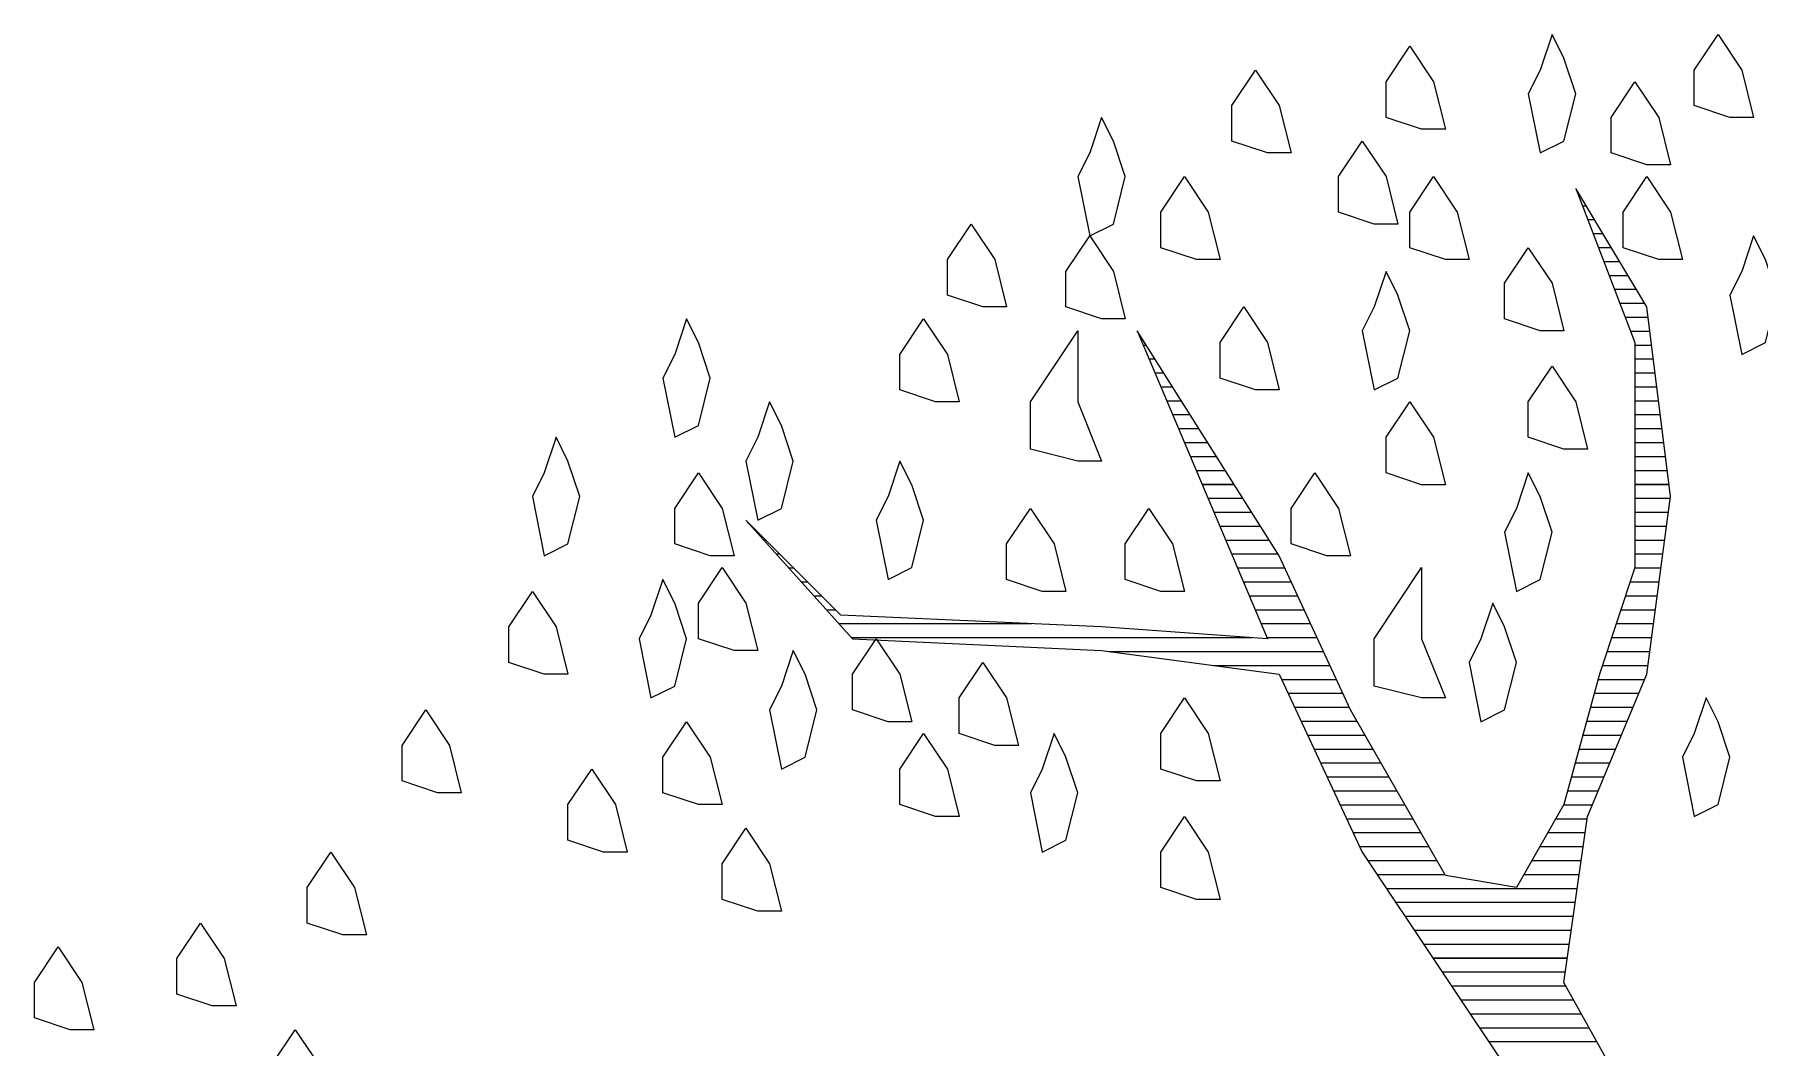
# Model space of a CAD drawing. Header units: centimetres. Extents: x 867 to 19881, y 2761 to 6151.
# Drawn here: x 2425.82 to 2439.34, y 4723.47 to 4731.41 of the extents above; entities that cross this region are included whole.
import ezdxf

# ---------------------------------------------------------------- set-up
doc = ezdxf.new("R2010")
doc.units = ezdxf.units.CM
doc.layers.add('PLAN TEFRİŞLER', color=7, linetype='Continuous', lineweight=0)

# ---------------------------------------------------------------- blocks, each defined once
blk = doc.blocks.new('*X64-flat-121')
at = {"color": 0}
for p, q in [((2859.37, 2915.08), (2859.46, 2915.08)), ((2860, 2913.46), (2860.43, 2913.46)), ((2860.62, 2911.83), (2861.41, 2911.83)), ((2861.25, 2910.2), (2862.38, 2910.2)), ((2861.87, 2908.58), (2863.36, 2908.58)), ((2862.5, 2906.95), (2864.34, 2906.95)), ((2863.13, 2905.32), (2865.31, 2905.32)), ((2863.75, 2903.7), (2866.29, 2903.7)), ((2864.38, 2902.07), (2867.26, 2902.07)), ((2865, 2900.44), (2867.67, 2900.44)), ((2808.06, 2898.82), (2808.07, 2898.82)), ((2865.63, 2898.82), (2867.88, 2898.82)), ((2808.75, 2897.19), (2809.1, 2897.19)), ((2866.14, 2897.19), (2868.08, 2897.19)), ((2809.44, 2895.56), (2810.13, 2895.56)), ((2866.14, 2895.56), (2868.28, 2895.56)), ((2810.13, 2893.94), (2811.15, 2893.94)), ((2866.14, 2893.94), (2868.49, 2893.94)), ((2810.81, 2892.31), (2812.18, 2892.31)), ((2811.5, 2890.68), (2813.21, 2890.68)), ((2866.14, 2892.31), (2868.69, 2892.31)), ((2866.14, 2890.68), (2868.89, 2890.68)), ((2812.19, 2889.06), (2814.24, 2889.06)), ((2866.14, 2889.06), (2869.1, 2889.06)), ((2812.88, 2887.43), (2815.26, 2887.43)), ((2866.14, 2887.43), (2869.3, 2887.43)), ((2813.57, 2885.8), (2816.29, 2885.8)), ((2866.14, 2885.8), (2869.5, 2885.8)), ((2814.26, 2884.18), (2817.32, 2884.18)), ((2814.94, 2882.55), (2818.35, 2882.55)), ((2866.14, 2884.18), (2869.71, 2884.18)), ((2866.14, 2882.55), (2869.91, 2882.55)), ((2815.63, 2880.92), (2819.37, 2880.92)), ((2866.14, 2880.92), (2870.11, 2880.92)), ((2816.32, 2879.3), (2820.4, 2879.3)), ((2866.14, 2879.3), (2870.26, 2879.3)), ((2817.01, 2877.67), (2821.43, 2877.67)), ((2866.14, 2877.67), (2870.05, 2877.67)), ((2763.01, 2876.04), (2763.08, 2876.04)), ((2764.48, 2874.42), (2764.71, 2874.42)), ((2817.7, 2876.04), (2822.46, 2876.04)), ((2818.39, 2874.42), (2823.48, 2874.42)), ((2866.14, 2876.04), (2869.83, 2876.04)), ((2866.14, 2874.42), (2869.61, 2874.42)), ((2765.94, 2872.79), (2766.33, 2872.79)), ((2819.07, 2872.79), (2824.51, 2872.79)), ((2866.14, 2872.79), (2869.4, 2872.79)), ((2767.4, 2871.16), (2767.96, 2871.16)), ((2819.76, 2871.16), (2825.3, 2871.16)), ((2866.13, 2871.16), (2869.18, 2871.16)), ((2768.87, 2869.54), (2769.59, 2869.54)), ((2820.45, 2869.54), (2826.05, 2869.54)), ((2865.59, 2869.54), (2868.96, 2869.54)), ((2770.33, 2867.91), (2771.21, 2867.91)), ((2771.8, 2866.28), (2772.84, 2866.28)), ((2821.14, 2867.91), (2826.8, 2867.91)), ((2821.83, 2866.28), (2827.55, 2866.28)), ((2864.5, 2866.28), (2868.53, 2866.28)), ((2865.04, 2867.91), (2868.75, 2867.91)), ((2773.26, 2864.66), (2795.7, 2864.66)), ((2822.51, 2864.66), (2828.3, 2864.66)), ((2863.96, 2864.66), (2868.31, 2864.66)), ((2774.72, 2863.03), (2821.45, 2863.03)), ((2823.2, 2863.03), (2829.05, 2863.03)), ((2863.42, 2863.03), (2868.1, 2863.03)), ((2804.75, 2861.4), (2829.8, 2861.4)), ((2862.88, 2861.4), (2867.88, 2861.4)), ((2816.95, 2859.78), (2830.55, 2859.78)), ((2824.92, 2858.15), (2831.3, 2858.15)), ((2861.83, 2858.15), (2867.27, 2858.15)), ((2862.33, 2859.78), (2867.66, 2859.78)), ((2825.68, 2856.52), (2832.05, 2856.52)), ((2861.38, 2856.52), (2866.6, 2856.52)), ((2826.44, 2854.9), (2832.8, 2854.9)), ((2860.94, 2854.9), (2865.92, 2854.9)), ((2827.2, 2853.27), (2833.7, 2853.27)), ((2860.5, 2853.27), (2865.24, 2853.27)), ((2827.96, 2851.64), (2834.63, 2851.64)), ((2860.05, 2851.64), (2864.56, 2851.64)), ((2828.72, 2850.02), (2835.56, 2850.02)), ((2829.48, 2848.39), (2836.49, 2848.39)), ((2859.17, 2848.39), (2863.21, 2848.39)), ((2859.61, 2850.02), (2863.89, 2850.02)), ((2830.24, 2846.76), (2837.42, 2846.76)), ((2858.72, 2846.76), (2862.53, 2846.76)), ((2830.99, 2845.14), (2838.35, 2845.14)), ((2858.28, 2845.14), (2861.85, 2845.14)), ((2831.75, 2843.51), (2839.28, 2843.51)), ((2857.83, 2843.51), (2861.17, 2843.51)), ((2832.51, 2841.88), (2840.21, 2841.88)), ((2833.27, 2840.26), (2841.14, 2840.26)), ((2855.97, 2840.26), (2860.34, 2840.26)), ((2856.9, 2841.88), (2860.57, 2841.88)), ((2834.03, 2838.63), (2842.07, 2838.63)), ((2855.04, 2838.63), (2860.1, 2838.63)), ((2834.99, 2837), (2843, 2837)), ((2854.11, 2837), (2859.87, 2837)), ((2836.07, 2835.38), (2843.93, 2835.38)), ((2853.18, 2835.38), (2859.64, 2835.38)), ((2837.16, 2833.75), (2859.41, 2833.75)), ((2838.24, 2832.12), (2859.18, 2832.12)), ((2839.33, 2830.5), (2858.94, 2830.5)), ((2840.41, 2828.87), (2858.71, 2828.87)), ((2841.5, 2827.24), (2858.48, 2827.24)), ((2842.58, 2825.62), (2858.25, 2825.62)), ((2843.67, 2823.99), (2858.01, 2823.99)), ((2844.75, 2822.36), (2858.08, 2822.36)), ((2845.83, 2820.73), (2858.98, 2820.73)), ((2846.92, 2819.11), (2859.88, 2819.11)), ((2848, 2817.48), (2860.79, 2817.48)), ((2849.09, 2815.85), (2861.69, 2815.85))]:
    blk.add_line(p, q, dxfattribs=at)
blk = doc.blocks.new('*X20')
at = {"color": 0}
for p, q in [((17.5775, 17.92), (17.578, 17.92)), ((17.5814, 17.91), (17.584, 17.91)), ((17.5852, 17.9), (17.59, 17.9)), ((17.5891, 17.89), (17.596, 17.89)), ((17.5929, 17.88), (17.602, 17.88)), ((17.5967, 17.87), (17.608, 17.87)), ((17.6006, 17.86), (17.614, 17.86)), ((17.6044, 17.85), (17.62, 17.85)), ((17.6083, 17.84), (17.626, 17.84)), ((17.6121, 17.83), (17.6285, 17.83)), ((17.2621, 17.82), (17.2622, 17.82)), ((17.616, 17.82), (17.6298, 17.82)), ((17.2663, 17.81), (17.2685, 17.81)), ((17.6191, 17.81), (17.631, 17.81)), ((17.2706, 17.8), (17.2748, 17.8)), ((17.6191, 17.8), (17.6323, 17.8)), ((17.2748, 17.79), (17.2811, 17.79)), ((17.6191, 17.79), (17.6335, 17.79)), ((17.279, 17.78), (17.2874, 17.78)), ((17.2832, 17.77), (17.2937, 17.77)), ((17.6191, 17.78), (17.6348, 17.78)), ((17.6191, 17.77), (17.636, 17.77)), ((17.2875, 17.76), (17.3001, 17.76)), ((17.6191, 17.76), (17.6373, 17.76)), ((17.2917, 17.75), (17.3064, 17.75)), ((17.6191, 17.75), (17.6385, 17.75)), ((17.2959, 17.74), (17.3127, 17.74)), ((17.6191, 17.74), (17.6398, 17.74)), ((17.3002, 17.73), (17.319, 17.73)), ((17.3044, 17.72), (17.3253, 17.72)), ((17.6191, 17.73), (17.641, 17.73)), ((17.6191, 17.72), (17.6423, 17.72)), ((17.3086, 17.71), (17.3316, 17.71)), ((17.6191, 17.71), (17.6435, 17.71)), ((17.3129, 17.7), (17.3379, 17.7)), ((17.6191, 17.7), (17.6445, 17.7)), ((17.3171, 17.69), (17.3443, 17.69)), ((17.6191, 17.69), (17.6431, 17.69)), ((16.9852, 17.68), (16.9856, 17.68)), ((16.9942, 17.67), (16.9956, 17.67)), ((17.3213, 17.68), (17.3506, 17.68)), ((17.3256, 17.67), (17.3569, 17.67)), ((17.6191, 17.68), (17.6418, 17.68)), ((17.6191, 17.67), (17.6405, 17.67)), ((17.0032, 17.66), (17.0056, 17.66)), ((17.3298, 17.66), (17.3632, 17.66)), ((17.6191, 17.66), (17.6391, 17.66)), ((17.0122, 17.65), (17.0156, 17.65)), ((17.334, 17.65), (17.368, 17.65)), ((17.619, 17.65), (17.6378, 17.65)), ((17.0212, 17.64), (17.0256, 17.64)), ((17.3382, 17.64), (17.3727, 17.64)), ((17.6157, 17.64), (17.6365, 17.64)), ((17.0302, 17.63), (17.0356, 17.63)), ((17.0392, 17.62), (17.0456, 17.62)), ((17.3425, 17.63), (17.3773, 17.63)), ((17.3467, 17.62), (17.3819, 17.62)), ((17.6091, 17.62), (17.6338, 17.62)), ((17.6124, 17.63), (17.6351, 17.63)), ((17.0482, 17.61), (17.1861, 17.61)), ((17.3509, 17.61), (17.3865, 17.61)), ((17.6057, 17.61), (17.6325, 17.61)), ((17.0572, 17.6), (17.3444, 17.6)), ((17.3552, 17.6), (17.3911, 17.6)), ((17.6024, 17.6), (17.6311, 17.6)), ((17.2417, 17.59), (17.3957, 17.59)), ((17.5991, 17.59), (17.6298, 17.59)), ((17.3167, 17.58), (17.4003, 17.58)), ((17.3657, 17.57), (17.405, 17.57)), ((17.5926, 17.57), (17.6261, 17.57)), ((17.5957, 17.58), (17.6285, 17.58)), ((17.3704, 17.56), (17.4096, 17.56)), ((17.5899, 17.56), (17.6219, 17.56)), ((17.3751, 17.55), (17.4142, 17.55)), ((17.5872, 17.55), (17.6178, 17.55)), ((17.3797, 17.54), (17.4197, 17.54)), ((17.5844, 17.54), (17.6136, 17.54)), ((17.3844, 17.53), (17.4254, 17.53)), ((17.5817, 17.53), (17.6094, 17.53)), ((17.3891, 17.52), (17.4311, 17.52)), ((17.3937, 17.51), (17.4369, 17.51)), ((17.5762, 17.51), (17.6011, 17.51)), ((17.579, 17.52), (17.6053, 17.52)), ((17.3984, 17.5), (17.4426, 17.5)), ((17.5735, 17.5), (17.5969, 17.5)), ((17.4031, 17.49), (17.4483, 17.49)), ((17.5708, 17.49), (17.5928, 17.49)), ((17.4077, 17.48), (17.454, 17.48)), ((17.568, 17.48), (17.5886, 17.48)), ((17.4124, 17.47), (17.4597, 17.47)), ((17.4171, 17.46), (17.4654, 17.46)), ((17.5566, 17.46), (17.5834, 17.46)), ((17.5623, 17.47), (17.5849, 17.47)), ((17.4217, 17.45), (17.4711, 17.45)), ((17.5509, 17.45), (17.582, 17.45)), ((17.4276, 17.44), (17.4769, 17.44)), ((17.5452, 17.44), (17.5806, 17.44)), ((17.4343, 17.43), (17.4826, 17.43)), ((17.5394, 17.43), (17.5792, 17.43)), ((17.441, 17.42), (17.5777, 17.42)), ((17.4476, 17.41), (17.5763, 17.41)), ((17.4543, 17.4), (17.5749, 17.4)), ((17.461, 17.39), (17.5734, 17.39)), ((17.4676, 17.38), (17.572, 17.38)), ((17.4743, 17.37), (17.5706, 17.37)), ((17.481, 17.36), (17.5692, 17.36)), ((17.4876, 17.35), (17.5695, 17.35)), ((17.4943, 17.34), (17.5751, 17.34)), ((17.501, 17.33), (17.5807, 17.33)), ((17.5076, 17.32), (17.5862, 17.32)), ((17.5143, 17.31), (17.5918, 17.31))]:
    blk.add_line(p, q, dxfattribs=at)

msp = doc.modelspace()

# ---------------------------------------------------------------- linework, layer by layer
at = {"layer": 'PLAN TEFRİŞLER', "color": 252, "lineweight": 0, "true_color": 0x939598}
for p, q in [((2438.454, 4729.272, -88.629), (2437.897, 4730.201, -88.629)), ((2437.897, 4730.201, -88.629), (2438.361, 4728.993, -88.629)), ((2438.454, 4729.272), (2437.897, 4730.201)), ((2437.897, 4730.201), (2438.361, 4728.993)), ((2438.64, 4727.785, -88.629), (2438.454, 4729.272, -88.629)), ((2438.64, 4727.785), (2438.454, 4729.272)), ((2434.459, 4729.086, -88.629), (2435.481, 4726.671, -88.629)), ((2435.574, 4727.321, -88.629), (2434.459, 4729.086, -88.629)), ((2434.459, 4729.086), (2435.481, 4726.671)), ((2435.574, 4727.321), (2434.459, 4729.086)), ((2438.361, 4728.993, -88.629), (2438.361, 4727.228, -88.629)), ((2438.361, 4728.993), (2438.361, 4727.228)), ((2438.454, 4726.392, -88.629), (2438.64, 4727.785, -88.629)), ((2438.454, 4726.392), (2438.64, 4727.785)), ((2432.137, 4726.856, -88.629), (2431.394, 4727.6, -88.629)), ((2431.394, 4727.6, -88.629), (2432.23, 4726.671, -88.629)), ((2432.137, 4726.856), (2431.394, 4727.6)), ((2431.394, 4727.6), (2432.23, 4726.671)), ((2436.132, 4726.113, -88.629), (2435.574, 4727.321, -88.629)), ((2436.132, 4726.113), (2435.574, 4727.321)), ((2438.361, 4727.228, -88.629), (2438.083, 4726.392, -88.629)), ((2438.361, 4727.228), (2438.083, 4726.392)), ((2434.181, 4726.764, -88.629), (2432.137, 4726.856, -88.629)), ((2434.181, 4726.764), (2432.137, 4726.856)), ((2435.481, 4726.671, -88.629), (2434.181, 4726.764, -88.629)), ((2435.481, 4726.671), (2434.181, 4726.764)), ((2432.23, 4726.671, -88.629), (2434.181, 4726.578, -88.629)), ((2432.23, 4726.671), (2434.181, 4726.578)), ((2434.181, 4726.578, -88.629), (2435.574, 4726.392, -88.629)), ((2434.181, 4726.578), (2435.574, 4726.392)), ((2435.574, 4726.392, -88.629), (2436.224, 4724.998, -88.629)), ((2435.574, 4726.392), (2436.224, 4724.998)), ((2438.083, 4726.392, -88.629), (2437.804, 4725.37, -88.629)), ((2438.083, 4726.392), (2437.804, 4725.37)), ((2437.99, 4725.277, -88.629), (2438.454, 4726.392, -88.629)), ((2437.99, 4725.277), (2438.454, 4726.392)), ((2436.875, 4724.813, -88.629), (2436.132, 4726.113, -88.629)), ((2436.875, 4724.813), (2436.132, 4726.113)), ((2437.804, 4725.37, -88.629), (2437.432, 4724.72, -88.629)), ((2437.804, 4725.37), (2437.432, 4724.72)), ((2437.804, 4723.976, -88.629), (2437.99, 4725.277, -88.629)), ((2437.804, 4723.976), (2437.99, 4725.277)), ((2436.224, 4724.998, -88.629), (2438.083, 4722.211, -88.629)), ((2436.224, 4724.998), (2438.083, 4722.211)), ((2437.432, 4724.72, -88.629), (2436.875, 4724.813, -88.629)), ((2437.432, 4724.72), (2436.875, 4724.813)), ((2438.733, 4722.304, -88.629), (2437.804, 4723.976, -88.629)), ((2438.733, 4722.304), (2437.804, 4723.976))]:
    msp.add_line(p, q, dxfattribs=at)
at = {"layer": 'PLAN TEFRİŞLER', "color": 252, "lineweight": 0, "true_color": 0x939598, "elevation": -88.629}
for points in [[(2437.618, 4731.13), (2437.525, 4730.944), (2437.618, 4730.48), (2437.804, 4730.572), (2437.897, 4730.944), (2437.804, 4731.223), (2437.711, 4731.409)], [(2439.104, 4730.758), (2438.826, 4730.851), (2438.826, 4731.13), (2439.012, 4731.409), (2439.197, 4731.13), (2439.29, 4730.758)], [(2436.689, 4730.665), (2436.41, 4730.758), (2436.41, 4731.037), (2436.596, 4731.316), (2436.782, 4731.037), (2436.875, 4730.665)], [(2435.481, 4730.48), (2435.203, 4730.572), (2435.203, 4730.851), (2435.388, 4731.13), (2435.574, 4730.851), (2435.667, 4730.48)], [(2438.454, 4730.387), (2438.175, 4730.48), (2438.175, 4730.758), (2438.361, 4731.037), (2438.547, 4730.758), (2438.64, 4730.387)], [(2434.088, 4730.48), (2433.995, 4730.294), (2434.088, 4729.829), (2434.274, 4729.922), (2434.366, 4730.294), (2434.274, 4730.572), (2434.181, 4730.758)], [(2436.317, 4729.922), (2436.039, 4730.015), (2436.039, 4730.294), (2436.224, 4730.572), (2436.41, 4730.294), (2436.503, 4729.922)], [(2434.924, 4729.643), (2434.645, 4729.736), (2434.645, 4730.015), (2434.831, 4730.294), (2435.017, 4730.015), (2435.11, 4729.643)], [(2436.875, 4729.643), (2436.596, 4729.736), (2436.596, 4730.015), (2436.782, 4730.294), (2436.968, 4730.015), (2437.061, 4729.643)], [(2438.547, 4729.643), (2438.268, 4729.736), (2438.268, 4730.015), (2438.454, 4730.294), (2438.64, 4730.015), (2438.733, 4729.643)], [(2433.252, 4729.272), (2432.973, 4729.365), (2432.973, 4729.643), (2433.159, 4729.922), (2433.345, 4729.643), (2433.437, 4729.272)], [(2434.181, 4729.179), (2433.902, 4729.272), (2433.902, 4729.551), (2434.088, 4729.829), (2434.274, 4729.551), (2434.366, 4729.179)], [(2437.618, 4729.086), (2437.339, 4729.179), (2437.339, 4729.458), (2437.525, 4729.736), (2437.711, 4729.458), (2437.804, 4729.086)], [(2439.197, 4729.551), (2439.104, 4729.365), (2439.197, 4728.9), (2439.383, 4728.993), (2439.476, 4729.365), (2439.383, 4729.643), (2439.29, 4729.829)], [(2436.317, 4729.272), (2436.224, 4729.086), (2436.317, 4728.622), (2436.503, 4728.714), (2436.596, 4729.086), (2436.503, 4729.365), (2436.41, 4729.551)], [(2435.388, 4728.622), (2435.11, 4728.714), (2435.11, 4728.993), (2435.295, 4729.272), (2435.481, 4728.993), (2435.574, 4728.622)], [(2430.836, 4728.9), (2430.743, 4728.714), (2430.836, 4728.25), (2431.022, 4728.343), (2431.115, 4728.714), (2431.022, 4728.993), (2430.929, 4729.179)], [(2432.88, 4728.529), (2432.601, 4728.622), (2432.601, 4728.9), (2432.787, 4729.179), (2432.973, 4728.9), (2433.066, 4728.529)], [(2433.995, 4728.064), (2433.623, 4728.157), (2433.623, 4728.529), (2433.995, 4729.086), (2433.995, 4728.529), (2434.181, 4728.064)], [(2437.804, 4728.157), (2437.525, 4728.25), (2437.525, 4728.529), (2437.711, 4728.807), (2437.897, 4728.529), (2437.99, 4728.157)], [(2431.487, 4728.25), (2431.394, 4728.064), (2431.487, 4727.6), (2431.672, 4727.693), (2431.765, 4728.064), (2431.672, 4728.343), (2431.579, 4728.529)], [(2436.689, 4727.878), (2436.41, 4727.971), (2436.41, 4728.25), (2436.596, 4728.529), (2436.782, 4728.25), (2436.875, 4727.878)], [(2429.814, 4727.971), (2429.721, 4727.785), (2429.814, 4727.321), (2430, 4727.414), (2430.093, 4727.785), (2430, 4728.064), (2429.907, 4728.25)], [(2432.508, 4727.785), (2432.416, 4727.6), (2432.508, 4727.135), (2432.694, 4727.228), (2432.787, 4727.6), (2432.694, 4727.878), (2432.601, 4728.064)], [(2431.115, 4727.321), (2430.836, 4727.414), (2430.836, 4727.693), (2431.022, 4727.971), (2431.208, 4727.693), (2431.301, 4727.321)], [(2435.946, 4727.321), (2435.667, 4727.414), (2435.667, 4727.693), (2435.853, 4727.971), (2436.039, 4727.693), (2436.132, 4727.321)], [(2437.432, 4727.693), (2437.339, 4727.507), (2437.432, 4727.042), (2437.618, 4727.135), (2437.711, 4727.507), (2437.618, 4727.785), (2437.525, 4727.971)], [(2433.716, 4727.042), (2433.437, 4727.135), (2433.437, 4727.414), (2433.623, 4727.693), (2433.809, 4727.414), (2433.902, 4727.042)], [(2434.645, 4727.042), (2434.366, 4727.135), (2434.366, 4727.414), (2434.552, 4727.693), (2434.738, 4727.414), (2434.831, 4727.042)], [(2431.301, 4726.578), (2431.022, 4726.671), (2431.022, 4726.949), (2431.208, 4727.228), (2431.394, 4726.949), (2431.487, 4726.578)], [(2436.689, 4726.206), (2436.317, 4726.299), (2436.317, 4726.671), (2436.689, 4727.228), (2436.689, 4726.671), (2436.875, 4726.206)], [(2429.814, 4726.392), (2429.536, 4726.485), (2429.536, 4726.764), (2429.721, 4727.042), (2429.907, 4726.764), (2430, 4726.392)], [(2430.65, 4726.856), (2430.558, 4726.671), (2430.65, 4726.206), (2430.836, 4726.299), (2430.929, 4726.671), (2430.836, 4726.949), (2430.743, 4727.135)], [(2437.154, 4726.671), (2437.061, 4726.485), (2437.154, 4726.02), (2437.339, 4726.113), (2437.432, 4726.485), (2437.339, 4726.764), (2437.246, 4726.949)], [(2432.508, 4726.02), (2432.23, 4726.113), (2432.23, 4726.392), (2432.416, 4726.671), (2432.601, 4726.392), (2432.694, 4726.02)], [(2431.672, 4726.299), (2431.579, 4726.113), (2431.672, 4725.649), (2431.858, 4725.742), (2431.951, 4726.113), (2431.858, 4726.392), (2431.765, 4726.578)], [(2433.345, 4725.834), (2433.066, 4725.927), (2433.066, 4726.206), (2433.252, 4726.485), (2433.437, 4726.206), (2433.53, 4725.834)], [(2428.978, 4725.463), (2428.7, 4725.556), (2428.7, 4725.834), (2428.885, 4726.113), (2429.071, 4725.834), (2429.164, 4725.463)], [(2434.924, 4725.556), (2434.645, 4725.649), (2434.645, 4725.927), (2434.831, 4726.206), (2435.017, 4725.927), (2435.11, 4725.556)], [(2438.826, 4725.927), (2438.733, 4725.742), (2438.826, 4725.277), (2439.012, 4725.37), (2439.104, 4725.742), (2439.012, 4726.02), (2438.919, 4726.206)], [(2431.022, 4725.37), (2430.743, 4725.463), (2430.743, 4725.742), (2430.929, 4726.02), (2431.115, 4725.742), (2431.208, 4725.37)], [(2432.88, 4725.277), (2432.601, 4725.37), (2432.601, 4725.649), (2432.787, 4725.927), (2432.973, 4725.649), (2433.066, 4725.277)], [(2433.716, 4725.649), (2433.623, 4725.463), (2433.716, 4724.998), (2433.902, 4725.091), (2433.995, 4725.463), (2433.902, 4725.742), (2433.809, 4725.927)], [(2430.279, 4724.998), (2430, 4725.091), (2430, 4725.37), (2430.186, 4725.649), (2430.372, 4725.37), (2430.465, 4724.998)], [(2434.924, 4724.627), (2434.645, 4724.72), (2434.645, 4724.998), (2434.831, 4725.277), (2435.017, 4724.998), (2435.11, 4724.627)], [(2431.487, 4724.534), (2431.208, 4724.627), (2431.208, 4724.905), (2431.394, 4725.184), (2431.579, 4724.905), (2431.672, 4724.534)], [(2428.235, 4724.348), (2427.956, 4724.441), (2427.956, 4724.72), (2428.142, 4724.998), (2428.328, 4724.72), (2428.421, 4724.348)], [(2427.213, 4723.791), (2426.934, 4723.884), (2426.934, 4724.162), (2427.12, 4724.441), (2427.306, 4724.162), (2427.399, 4723.791)], [(2426.098, 4723.605), (2425.82, 4723.698), (2425.82, 4723.976), (2426.005, 4724.255), (2426.191, 4723.976), (2426.284, 4723.605)], [(2427.956, 4722.955), (2427.678, 4723.047), (2427.678, 4723.326), (2427.863, 4723.605), (2428.049, 4723.326), (2428.142, 4722.955)]]:
    msp.add_lwpolyline(points, close=True, dxfattribs=at)
at = {"layer": 'PLAN TEFRİŞLER', "color": 252, "lineweight": 0, "true_color": 0x939598}
for points in [[(2437.618, 4731.13), (2437.525, 4730.944), (2437.618, 4730.48), (2437.804, 4730.572), (2437.897, 4730.944), (2437.804, 4731.223), (2437.711, 4731.409)], [(2439.104, 4730.758), (2438.826, 4730.851), (2438.826, 4731.13), (2439.012, 4731.409), (2439.197, 4731.13), (2439.29, 4730.758)], [(2436.689, 4730.665), (2436.41, 4730.758), (2436.41, 4731.037), (2436.596, 4731.316), (2436.782, 4731.037), (2436.875, 4730.665)], [(2435.481, 4730.48), (2435.203, 4730.572), (2435.203, 4730.851), (2435.388, 4731.13), (2435.574, 4730.851), (2435.667, 4730.48)], [(2438.454, 4730.387), (2438.175, 4730.48), (2438.175, 4730.758), (2438.361, 4731.037), (2438.547, 4730.758), (2438.64, 4730.387)], [(2434.088, 4730.48), (2433.995, 4730.294), (2434.088, 4729.829), (2434.274, 4729.922), (2434.366, 4730.294), (2434.274, 4730.572), (2434.181, 4730.758)], [(2436.317, 4729.922), (2436.039, 4730.015), (2436.039, 4730.294), (2436.224, 4730.572), (2436.41, 4730.294), (2436.503, 4729.922)], [(2434.924, 4729.643), (2434.645, 4729.736), (2434.645, 4730.015), (2434.831, 4730.294), (2435.017, 4730.015), (2435.11, 4729.643)], [(2436.875, 4729.643), (2436.596, 4729.736), (2436.596, 4730.015), (2436.782, 4730.294), (2436.968, 4730.015), (2437.061, 4729.643)], [(2438.547, 4729.643), (2438.268, 4729.736), (2438.268, 4730.015), (2438.454, 4730.294), (2438.64, 4730.015), (2438.733, 4729.643)], [(2433.252, 4729.272), (2432.973, 4729.365), (2432.973, 4729.643), (2433.159, 4729.922), (2433.345, 4729.643), (2433.437, 4729.272)], [(2434.181, 4729.179), (2433.902, 4729.272), (2433.902, 4729.551), (2434.088, 4729.829), (2434.274, 4729.551), (2434.366, 4729.179)], [(2437.618, 4729.086), (2437.339, 4729.179), (2437.339, 4729.458), (2437.525, 4729.736), (2437.711, 4729.458), (2437.804, 4729.086)], [(2439.197, 4729.551), (2439.104, 4729.365), (2439.197, 4728.9), (2439.383, 4728.993), (2439.476, 4729.365), (2439.383, 4729.643), (2439.29, 4729.829)], [(2436.317, 4729.272), (2436.224, 4729.086), (2436.317, 4728.622), (2436.503, 4728.714), (2436.596, 4729.086), (2436.503, 4729.365), (2436.41, 4729.551)], [(2435.388, 4728.622), (2435.11, 4728.714), (2435.11, 4728.993), (2435.295, 4729.272), (2435.481, 4728.993), (2435.574, 4728.622)], [(2430.836, 4728.9), (2430.743, 4728.714), (2430.836, 4728.25), (2431.022, 4728.343), (2431.115, 4728.714), (2431.022, 4728.993), (2430.929, 4729.179)], [(2432.88, 4728.529), (2432.601, 4728.622), (2432.601, 4728.9), (2432.787, 4729.179), (2432.973, 4728.9), (2433.066, 4728.529)], [(2433.995, 4728.064), (2433.623, 4728.157), (2433.623, 4728.529), (2433.995, 4729.086), (2433.995, 4728.529), (2434.181, 4728.064)], [(2437.804, 4728.157), (2437.525, 4728.25), (2437.525, 4728.529), (2437.711, 4728.807), (2437.897, 4728.529), (2437.99, 4728.157)], [(2431.487, 4728.25), (2431.394, 4728.064), (2431.487, 4727.6), (2431.672, 4727.693), (2431.765, 4728.064), (2431.672, 4728.343), (2431.579, 4728.529)], [(2436.689, 4727.878), (2436.41, 4727.971), (2436.41, 4728.25), (2436.596, 4728.529), (2436.782, 4728.25), (2436.875, 4727.878)], [(2429.814, 4727.971), (2429.721, 4727.785), (2429.814, 4727.321), (2430, 4727.414), (2430.093, 4727.785), (2430, 4728.064), (2429.907, 4728.25)], [(2432.508, 4727.785), (2432.416, 4727.6), (2432.508, 4727.135), (2432.694, 4727.228), (2432.787, 4727.6), (2432.694, 4727.878), (2432.601, 4728.064)], [(2431.115, 4727.321), (2430.836, 4727.414), (2430.836, 4727.693), (2431.022, 4727.971), (2431.208, 4727.693), (2431.301, 4727.321)], [(2435.946, 4727.321), (2435.667, 4727.414), (2435.667, 4727.693), (2435.853, 4727.971), (2436.039, 4727.693), (2436.132, 4727.321)], [(2437.432, 4727.693), (2437.339, 4727.507), (2437.432, 4727.042), (2437.618, 4727.135), (2437.711, 4727.507), (2437.618, 4727.785), (2437.525, 4727.971)], [(2433.716, 4727.042), (2433.437, 4727.135), (2433.437, 4727.414), (2433.623, 4727.693), (2433.809, 4727.414), (2433.902, 4727.042)], [(2434.645, 4727.042), (2434.366, 4727.135), (2434.366, 4727.414), (2434.552, 4727.693), (2434.738, 4727.414), (2434.831, 4727.042)], [(2431.301, 4726.578), (2431.022, 4726.671), (2431.022, 4726.949), (2431.208, 4727.228), (2431.394, 4726.949), (2431.487, 4726.578)], [(2436.689, 4726.206), (2436.317, 4726.299), (2436.317, 4726.671), (2436.689, 4727.228), (2436.689, 4726.671), (2436.875, 4726.206)], [(2429.814, 4726.392), (2429.536, 4726.485), (2429.536, 4726.764), (2429.721, 4727.042), (2429.907, 4726.764), (2430, 4726.392)], [(2430.65, 4726.856), (2430.558, 4726.671), (2430.65, 4726.206), (2430.836, 4726.299), (2430.929, 4726.671), (2430.836, 4726.949), (2430.743, 4727.135)], [(2437.154, 4726.671), (2437.061, 4726.485), (2437.154, 4726.02), (2437.339, 4726.113), (2437.432, 4726.485), (2437.339, 4726.764), (2437.246, 4726.949)], [(2432.508, 4726.02), (2432.23, 4726.113), (2432.23, 4726.392), (2432.416, 4726.671), (2432.601, 4726.392), (2432.694, 4726.02)], [(2431.672, 4726.299), (2431.579, 4726.113), (2431.672, 4725.649), (2431.858, 4725.742), (2431.951, 4726.113), (2431.858, 4726.392), (2431.765, 4726.578)], [(2433.345, 4725.834), (2433.066, 4725.927), (2433.066, 4726.206), (2433.252, 4726.485), (2433.437, 4726.206), (2433.53, 4725.834)], [(2428.978, 4725.463), (2428.7, 4725.556), (2428.7, 4725.834), (2428.885, 4726.113), (2429.071, 4725.834), (2429.164, 4725.463)], [(2434.924, 4725.556), (2434.645, 4725.649), (2434.645, 4725.927), (2434.831, 4726.206), (2435.017, 4725.927), (2435.11, 4725.556)], [(2438.826, 4725.927), (2438.733, 4725.742), (2438.826, 4725.277), (2439.012, 4725.37), (2439.104, 4725.742), (2439.012, 4726.02), (2438.919, 4726.206)], [(2431.022, 4725.37), (2430.743, 4725.463), (2430.743, 4725.742), (2430.929, 4726.02), (2431.115, 4725.742), (2431.208, 4725.37)], [(2432.88, 4725.277), (2432.601, 4725.37), (2432.601, 4725.649), (2432.787, 4725.927), (2432.973, 4725.649), (2433.066, 4725.277)], [(2433.716, 4725.649), (2433.623, 4725.463), (2433.716, 4724.998), (2433.902, 4725.091), (2433.995, 4725.463), (2433.902, 4725.742), (2433.809, 4725.927)], [(2430.279, 4724.998), (2430, 4725.091), (2430, 4725.37), (2430.186, 4725.649), (2430.372, 4725.37), (2430.465, 4724.998)], [(2434.924, 4724.627), (2434.645, 4724.72), (2434.645, 4724.998), (2434.831, 4725.277), (2435.017, 4724.998), (2435.11, 4724.627)], [(2431.487, 4724.534), (2431.208, 4724.627), (2431.208, 4724.905), (2431.394, 4725.184), (2431.579, 4724.905), (2431.672, 4724.534)], [(2428.235, 4724.348), (2427.956, 4724.441), (2427.956, 4724.72), (2428.142, 4724.998), (2428.328, 4724.72), (2428.421, 4724.348)], [(2427.213, 4723.791), (2426.934, 4723.884), (2426.934, 4724.162), (2427.12, 4724.441), (2427.306, 4724.162), (2427.399, 4723.791)], [(2426.098, 4723.605), (2425.82, 4723.698), (2425.82, 4723.976), (2426.005, 4724.255), (2426.191, 4723.976), (2426.284, 4723.605)], [(2427.956, 4722.955), (2427.678, 4723.047), (2427.678, 4723.326), (2427.863, 4723.605), (2428.049, 4723.326), (2428.142, 4722.955)]]:
    msp.add_lwpolyline(points, close=True, dxfattribs=at)

# ---------------------------------------------------------------- block references
for name, xscale, yscale, zscale in [('*X64-flat-121', 0.06715598195803192, 0.06715598195803192, 0.06715598195803192), ('*X20', 10.9244076261125, 10.9244076261125, 10.9244076261125)]:
    msp.add_blockref(name, (2245.883, 4534.41), dxfattribs=dict(at, xscale=xscale, yscale=yscale, zscale=zscale))

doc.saveas('drawing.dxf')
